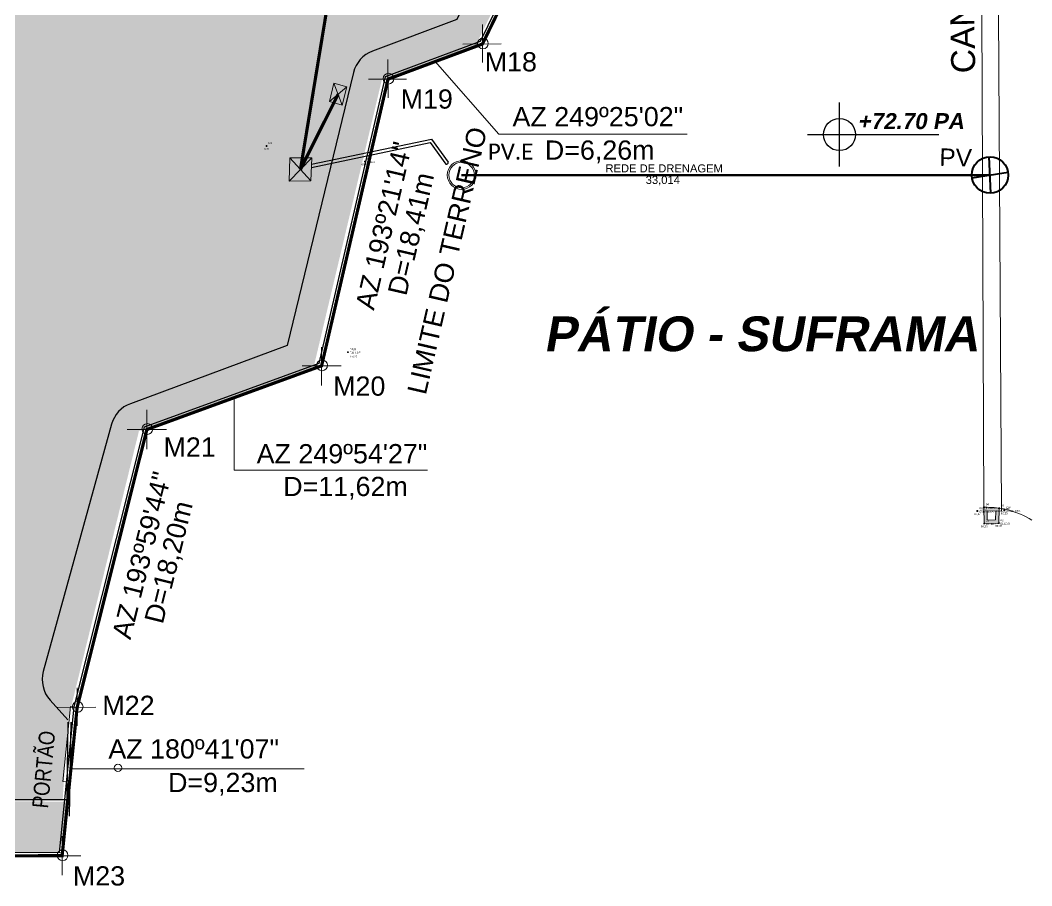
# Model space of a CAD drawing. Header units: metres. Extents: x 1156 to 2335, y -13 to 268.
# Drawn here: x 1375.3 to 1438.5, y 21.3 to 75.3 of the extents above; entities that cross this region are included whole.
import ezdxf
from ezdxf.enums import TextEntityAlignment as Align

# ---------------------------------------------------------------- set-up
doc = ezdxf.new("R2010")
doc.units = ezdxf.units.M
doc.header["$LTSCALE"] = 0.05
doc.linetypes.add('Contínua', pattern=[0])
doc.linetypes.add('Da Camada', pattern=[0])
doc.layers.get('0').update_dxf_attribs({"lineweight": 0})
for name, color, linetype, lineweight in [('#COTAS', 7, 'Continuous', 18), ('01-TOPO_CAIXA', 17, 'Continuous', 5), ('LEGENDA', 7, 'Contínua', 13)]:
    doc.layers.add(name, color=color, linetype=linetype, lineweight=lineweight)
for name, color, linetype in [('$COTA', 4, 'Contínua'), ('$DESCR', 3, 'Contínua'), ('$POINT', 7, 'Contínua'), ('ARQ_RUA', 2, 'Continuous'), ('BLOBO', 7, 'Contínua'), ('CANALETA', 31, 'Continuous'), ('DIV', 1, 'Contínua'), ('HACHURA', 252, 'Continuous'), ('MURO', 7, 'Continuous'), ('Muro azimute', 5, 'Continuous'), ('pé', 40, 'Continuous'), ('sh- grama', 63, 'Continuous')]:
    doc.layers.add(name, color=color, linetype=linetype)
doc.styles.add('DNIT', font='arialbd.ttf', dxfattribs={"oblique": 10, "height": 0.5})
doc.styles.add('Labels', font='romans.shx')
doc.styles.add('Legend', font='calibri.ttf')
doc.styles.add('Padrao', font='arial.ttf')
doc.styles.add('PDF Arial', font='arial.ttf')

# ---------------------------------------------------------------- blocks, each defined once
blk = doc.blocks.new('PS_CRUZETA')
at = {"color": 0}
for p, q in [((-0.5, 0), (0.5, 0)), ((0, 0.5), (0, -0.5))]:
    blk.add_line(p, q, dxfattribs=at)
blk = doc.blocks.new('BLOBO')
blk.add_blockref('PS_CRUZETA', (0, 0))
at = {"color": 7, "linetype": 'Da Camada', "style": 'Padrao'}
blk.add_attdef('0', (1.2, 1.2), '', height=1.2, dxfattribs=at)
at = {"color": 3, "linetype": 'Contínua', "style": 'Padrao'}
blk.add_attdef('1', (1.2, -1), '', height=1.2, dxfattribs=at)
at = {"color": 4, "linetype": 'Contínua', "style": 'Padrao'}
blk.add_attdef('2', text='', height=1.2, dxfattribs=at).set_placement((0, -1.2), align=Align.TOP_CENTER)
blk = doc.blocks.new('CANALETA')
blk.add_blockref('PS_CRUZETA', (0, 0))
at = {"color": 7, "style": 'Padrao'}
blk.add_attdef('0', (1.2, 1.2), '', height=1.2, dxfattribs=at)
at = {"color": 3, "style": 'Padrao'}
blk.add_attdef('1', (1.2, -1), '', height=1.2, dxfattribs=at)
at = {"color": 4, "style": 'Padrao'}
blk.add_attdef('2', text='', height=1.2, dxfattribs=at).set_placement((0, -1.2), align=Align.TOP_CENTER)
blk = doc.blocks.new('MURO')
blk.add_blockref('PS_CRUZETA', (0, 0))
at = {"color": 7, "style": 'Padrao'}
blk.add_attdef('0', (1.2, 1.2), '', height=1.2, dxfattribs=at)
at = {"color": 3, "style": 'Padrao'}
blk.add_attdef('1', (1.2, -1), '', height=1.2, dxfattribs=at)
at = {"color": 4, "style": 'Padrao'}
blk.add_attdef('2', text='', height=1.2, dxfattribs=at).set_placement((0, -1.2), align=Align.TOP_CENTER)
blk = doc.blocks.new('REC')
blk.add_blockref('PS_CRUZETA', (0, 0))
at = {"color": 7, "linetype": 'Da Camada', "style": 'Padrao'}
blk.add_attdef('0', (1.2, 1.2), '', height=1.2, dxfattribs=at)
at = {"color": 3, "linetype": 'Contínua', "style": 'Padrao'}
blk.add_attdef('1', (1.2, -1), '', height=1.2, dxfattribs=at)
at = {"color": 4, "linetype": 'Contínua', "style": 'Padrao'}
blk.add_attdef('2', text='', height=1.2, dxfattribs=at).set_placement((0, -1.2), align=Align.TOP_CENTER)
blk = doc.blocks.new('TALUDE')
blk.add_blockref('PS_CRUZETA', (0, 0))
at = {"color": 7, "linetype": 'Da Camada', "style": 'Padrao'}
blk.add_attdef('0', (1.2, 1.2), '', height=1.2, dxfattribs=at)
at = {"color": 3, "linetype": 'Contínua', "style": 'Padrao'}
blk.add_attdef('1', (1.2, -1), '', height=1.2, dxfattribs=at)
at = {"color": 4, "linetype": 'Contínua', "style": 'Padrao'}
blk.add_attdef('2', text='', height=1.2, dxfattribs=at).set_placement((0, -1.2), align=Align.TOP_CENTER)
blk = doc.blocks.new('A$C9e43eeee')
at = {"layer": 'Muro azimute', "color": 7, "lineweight": 50}
for p, q in [((221.2317180000318, 51.27914576514604), (226.8753957132067, 62.84978618382456)), ((215.3305701718564, 49.08276781535687), (221.2317180000318, 51.27914576514604)), ((211.1823730993565, 31.18391747496071), (215.3305701718564, 49.08276781535687)), ((200.2671603910057, 27.20511090106311), (211.1823730993565, 31.18391747496071)), ((195.9105347849618, 9.856086087440872), (200.2671603910057, 27.20511090106311)), ((194.9728358179927, 0.5900727333778377), (195.9105347849618, 9.856086087440872)), ((134.5614370341427, 0.462692352970862), (194.9728358179927, 0.5900727333778377))]:
    blk.add_line(p, q, dxfattribs=at)
blk = doc.blocks.new('A$C1ef3e068')
at = {"layer": 'Muro azimute', "color": 7, "lineweight": 0}
for p, q in [((225.2866302163557, 56.68457246164462), (225.2877224372342, 54.30079777860647)), ((226.4485164555326, 55.46265601400637), (224.0647417719547, 55.46156379312697)), ((219.3854823881802, 54.48819451239478), (219.3865746090587, 52.10441982881775)), ((220.5473686295127, 53.26627806421857), (218.1635939459366, 53.26518584333962)), ((215.2373133224219, 36.52822174400808), (215.2384055433004, 34.14444706043059)), ((216.460293985544, 35.36745572948666), (214.015396872358, 35.36633550294255)), ((204.3220726073296, 32.61053759796641), (204.3231928338728, 30.1656404866676)), ((205.5450812761164, 31.38864915545355), (203.1001841650859, 31.38752892891125)), ((199.9654470012838, 15.26151278447924), (199.9665392221641, 12.87773810090175)), ((201.1273332404626, 14.03959633630166), (198.7435585568846, 14.03850411542271)), ((199.0277480343166, 5.995499430347536), (199.0288682608598, 3.550602318778601)), ((200.1896342756509, 4.773582982170865), (197.8058595920729, 4.772490761291465))]:
    blk.add_line(p, q, dxfattribs=at)
at = {"layer": 'Muro azimute', "color": 4, "const_width": 0.2}
blk.add_lwpolyline([(222.9501373097089, 110.088014745141), (223.0754650128792, 91.2430871893786), (229.7755680598644, 89.4785599765498), (242.70029953184, 83.48280207728772), (242.2762394168612, 82.71501937602352), (245.08518041936, 81.16302465377103), (240.5905514321357, 71.94439966366119), (230.9308680428148, 67.0327642942757), (225.28719032964, 55.46212387559717), (219.3860425843264, 53.26574595664877), (215.2378455135735, 35.36689561625337), (204.322632804853, 31.388089042221), (199.9660071145699, 14.03906419789161), (199.0283081476023, 4.773050843828969), (73.36817218635088, 4.495088388339013), (41.92536681077434, 4.37731795990527), (4.055474047283951, 4.182972289133204), (44.88913130881974, 212.8593178364454)], dxfattribs=at)
at = {"layer": 'Muro azimute', "color": 7, "lineweight": 0}
for points in [[(222.3366164155523, 54.36393490070259), (226.3069509433699, 49.83863412338178)], [(238.0811259402035, 49.83863412338178), (226.3069509433699, 49.83863412338178)], [(209.7802390747893, 33.37749229846304), (209.7802390747893, 28.85219152114223)], [(221.8603233319882, 28.85219152114223), (209.7802390747893, 28.85219152114223)], [(199.5765727454182, 10.19080991564988), (214.1582034481326, 10.19080991564988)]]:
    blk.add_lwpolyline(points, dxfattribs=at)
for centre, radius in [((225.3177018560373, 55.49266340737586), 0.3362090895053044), ((219.4165540300173, 53.29628545812693), 0.3362090893740796), ((215.2683569585961, 35.39743511692313), 0.3362090892585394), ((204.3531442491685, 31.41862854315923), 0.3362090893366733), ((199.9965186409672, 14.06960372967069), 0.3362090891402693), ((199.0588196739982, 4.803590375539443), 0.3362090897119955)]:
    blk.add_circle(centre, radius, dxfattribs=at)
at = {"layer": 'Muro azimute', "color": 252, "lineweight": 0}
blk.add_blockref('A$C9e43eeee', (4.055472329608165, 4.182978110451131), dxfattribs=at)
at = {"layer": 'Muro azimute', "color": 7, "lineweight": 0, "style": 'PDF Arial'}
for s, rotation, p in [('M18', 0.02625233111385745, (225.428507361692, 53.75076031887556)), ('M19', 0.02625233111385745, (220.1762306741966, 51.42533476814833)), ('AZ 249º25\'02"', 0.02625233111385745, (227.1655957069161, 50.32181867278268)), ('LIMITE DO TERRENO', 76.97787357529364, (221.7430007615285, 33.50090166654172)), ('AZ 193º21\'14"', 76.97787357529364, (218.5042739949304, 38.79070364790277)), ('D=6,26m', 0.02625233111385745, (229.1870898157649, 48.23631579030916)), ('D=18,41m', 76.97787357529364, (220.5246206312031, 39.68342105409738)), ('M20', 0.02625233111385745, (215.9628221975599, 33.49834155030112)), ('M21', 0.02625233111385745, (205.3640976956121, 29.69393494456972)), ('AZ 249º54\'27"', 0.02625233111385745, (211.1819822540047, 29.27485222252471)), ('AZ 193º59\'44"', 75.92981937913163, (203.2923392801249, 18.2244102184959)), ('D=11,62m', 0.02625233111385745, (212.8412681407926, 27.23066362997088)), ('D=18,20m', 75.92981937913163, (205.3113854314297, 19.18799473480885)), ('M22', 0.02625233111385745, (201.5439599496112, 13.56283680593606)), ('AZ 180º41\'07"', 0.02625233111385745, (201.9176971178931, 10.83967951729073)), ('D=9,23m', 0.02625233111385745, (205.6493224885744, 8.745295993058335)), ('M23', 0.02625233111385745, (199.7027446832562, 2.912584485797652))]:
    blk.add_text(s, height=1.2, rotation=rotation, dxfattribs=at).set_placement(p)

msp = doc.modelspace()

# ---------------------------------------------------------------- hatches: boundary and pattern name
at = {"linetype": 'Da Camada'}
h = msp.add_hatch(color=4, dxfattribs=at)
h.paths.add_polyline_path([(1435.67956569089, 44.08633416836727), (1435.671100202769, 44.68327906300891), (1436.207488370386, 44.65013570284117), (1436.193602589042, 44.10199901034701)])
h.paths.add_polyline_path([(1435.482468347265, 43.8802349468844), (1436.388748512861, 43.90785307382811), (1436.412308131806, 44.83786135112513), (1435.468060495793, 44.89620629643667)])
at = {"layer": 'HACHURA'}
h = msp.add_hatch(color=254, dxfattribs=at)
h.dxf.hatch_style = 1
h.paths.add_polyline_path([(1212.195977860513, 134.0107282215482), (1199.32995717525, 84.79336315859305), (1214.30130555315, 84.83600054532431)])
h.paths.add_polyline_path([(1407.008080806368, 85.78568988649036), (1406.986465979796, 103.7259959402963), (1406.983158297278, 106.4258597192922), (1407.008025971882, 85.78568979866591)], flags=16)
edge = h.paths.add_edge_path()
edge.add_line((1183.767151331059, 25.83145774837854), (1183.75122256398, 25.75673621536513))
edge.add_line((1183.75122256398, 25.75673621536513), (1183.741149077204, 25.70948168706915))
edge.add_line((1183.741149077204, 25.70948168706915), (1183.72511879662, 25.63428395620454))
edge.add_line((1183.72511879662, 25.63428395620454), (1183.605304688754, 25.07223833323329))
edge.add_arc((1185.885731002197, 24.90369813629407), 2.286646008683192, 175.7731074927766, 270.2148287075564)
edge.add_line((1185.894304688773, 22.61706820101259), (1205.487123109817, 22.86405244818903))
edge.add_line((1205.487123109817, 22.86405244818903), (1214.30130555315, 84.83600054532431))
edge.add_line((1214.30130555315, 84.83600054532431), (1199.329957175249, 84.79336315859305))
edge.add_line((1199.329957175249, 84.79336315859305), (1189.304608461529, 47.46812756740078))
edge.add_line((1189.304608461529, 47.46812756740078), (1189.231373847798, 47.19546880121393))
edge.add_line((1189.231373847798, 47.19546880121393), (1189.124221126569, 46.79653000333806))
edge.add_line((1189.124221126569, 46.79653000333806), (1189.050838306253, 46.52331945128131))
edge.add_line((1189.050838306253, 46.52331945128131), (1183.767151331059, 25.83145774837854))
edge = h.paths.add_edge_path()
edge.add_line((1313.807770025438, 95.32412090877156), (1313.756030044313, 84.83600054532386))
edge.add_line((1313.756030044313, 84.83600054532386), (1320.405806325155, 84.83600054532431))
edge.add_line((1320.405806325155, 84.83600054532431), (1320.493984514083, 101.0453653739611))
edge.add_line((1320.493984514083, 101.0453653739611), (1380.913090526589, 100.7166882542175))
edge.add_line((1380.913090526589, 100.7166882542175), (1380.826700325871, 84.83600054532431))
edge.add_line((1380.826700325871, 84.83600054532431), (1407.182820353467, 84.83600054532431))
edge.add_line((1407.182820353467, 84.83600054532431), (1407.745763584253, 85.98424896305656))
edge.add_arc((1409.451768116328, 85.14785878112816), 1.899999999970158, 116.92909074290151, 153.8830154241595, ccw=False)
edge.add_line((1408.591281975283, 86.84183741173561), (1417.695672646325, 91.46657225409413))
edge.add_line((1417.695672646325, 91.46657225409413), (1421.032993113978, 98.24976842916399))
edge.add_line((1421.032993113978, 98.24976842916399), (1418.177504260644, 99.81824780081402))
edge.add_line((1418.177504260644, 99.81824780081402), (1418.992629498875, 101.3152604221297))
edge.add_line((1418.992629498875, 101.3152604221297), (1408.220998927653, 106.394174954574))
edge.add_line((1408.220998927653, 106.394174954574), (1402.210778933556, 108.1035964045724))
edge.add_arc((1402.702830760927, 110.0088548047292), 1.967771473567591, 177.2930916832972, 255.5192111753212, ccw=False)
edge.add_line((1400.737254950498, 110.1017865304526), (1400.609681696032, 127.5972104095387))
edge.add_line((1400.609681696032, 127.5972104095387), (1396.910918399795, 134.1696502113165))
edge.add_line((1396.910918399795, 134.1696502113165), (1315.438802073675, 133.9162412891107))
edge.add_line((1315.438802073675, 133.9162412891107), (1315.00145872191, 133.9170955796286))
edge.add_line((1315.00145872191, 133.9170955796286), (1314.510980549973, 133.9104267917197))
edge.add_line((1314.510980549973, 133.9104267917197), (1298.894297668458, 133.8125597349614))
edge.add_line((1298.894297668458, 133.8125597349614), (1249.425744750485, 133.960866511056))
edge.add_line((1249.425744750485, 133.960866511056), (1249.173082516549, 133.9616240007992))
edge.add_line((1249.173082516549, 133.9616240007992), (1247.760952937357, 133.9658578168348))
edge.add_line((1247.760952937357, 133.9658578168348), (1247.527193455181, 133.9665587007995))
edge.add_line((1247.527193455181, 133.9665587007995), (1236.835353481375, 133.9986161776548))
edge.add_line((1236.835353481375, 133.9986161776548), (1236.738452344786, 133.9989067175385))
edge.add_line((1236.738452344786, 133.9989067175385), (1236.44535435595, 133.999785516886))
edge.add_line((1236.44535435595, 133.999785516886), (1236.149733803514, 133.9999189177758))
edge.add_line((1236.149733803514, 133.9999189177758), (1212.196111030107, 134.0107281615225))
edge.add_line((1212.196111030107, 134.0107281615225), (1214.30130555315, 84.83600054532431))
edge.add_line((1214.30130555315, 84.83600054532431), (1225.765120272134, 84.83600054532431))
edge.add_line((1225.765120272134, 84.83600054532431), (1225.819001693541, 95.75818852337457))
edge.add_line((1225.819001693541, 95.75818852337457), (1230.818931593809, 95.7335228308863))
edge.add_line((1230.818931593809, 95.7335228308863), (1230.839650775987, 99.93347172522877))
edge.add_line((1230.839650775987, 99.93347172522877), (1248.80939925993, 99.84482322433965))
edge.add_line((1248.80939925993, 99.84482322433965), (1248.920296419074, 122.3245496863944))
edge.add_line((1248.920296419074, 122.3245496863944), (1284.979791503263, 122.1466605002426))
edge.add_line((1284.979791503263, 122.1466605002426), (1284.868894548254, 99.66693424592509))
edge.add_line((1284.868894548254, 99.66693424592509), (1308.828559193519, 99.5487362447399))
edge.add_line((1308.828559193519, 99.5487362447399), (1308.80784001134, 95.34878735039334))
edge.add_line((1308.80784001134, 95.34878735039334), (1313.807770025438, 95.32412090877156))
h.paths.add_polyline_path([(1228.745275316631, 37.65171221174811), (1229.020465770055, 52.14910058486808), (1256.244278848847, 51.63247060847667), (1255.969088395427, 37.1350822353576)], flags=16)
h.paths.add_polyline_path([(1320.701303851545, 108.7253797752689), (1320.764064152304, 133.6753008401662), (1381.183872999642, 133.5233177791748), (1381.121112698882, 108.5733967142761)], flags=16)
edge = h.paths.add_edge_path()
edge.add_line((1233.026484605381, 29.69987071152869), (1235.64480594914, 25.68703387058))
edge.add_line((1235.64480594914, 25.68703387058), (1265.617985048014, 25.56627899449146))
edge.add_line((1265.617985048014, 25.56627899449146), (1263.384337909028, 28.97198284678931))
edge.add_line((1263.384337909028, 28.97198284678931), (1263.40133109114, 29.12588810701451))
edge.add_line((1263.40133109114, 29.12588810701451), (1263.442485379093, 29.29109715580822))
edge.add_line((1263.442485379093, 29.29109715580822), (1263.534374119408, 29.42871140384628))
edge.add_line((1263.534374119408, 29.42871140384628), (1263.729782814007, 29.57388820012617))
edge.add_line((1263.729782814007, 29.57388820012617), (1266.754964820123, 29.56331269756689))
edge.add_line((1266.754964820123, 29.56331269756689), (1269.557553198193, 25.55040740268456))
edge.add_line((1269.557553198193, 25.55040740268456), (1280.640587741831, 25.5057564679743))
edge.add_line((1280.640587741831, 25.5057564679743), (1285.787498000465, 25.4850207792953))
edge.add_line((1285.787498000465, 25.4850207792953), (1307.302450630883, 25.28199314558529))
edge.add_line((1307.302450630883, 25.28199314558529), (1307.235653104142, 25.398611216148))
edge.add_line((1307.235653104142, 25.398611216148), (1305.109130180316, 28.63070255239987))
edge.add_arc((1305.526829995668, 28.90552406584773), 0.4999999999993107, 89.7692668253253, 213.3425265701115, ccw=False)
edge.add_line((1305.528843517022, 29.40552001156235), (1307.92924423776, 29.39584936265843))
edge.add_arc((1307.927230721224, 28.89585461317994), 0.4999988037534622, 38.64973616694232, 89.76926682538118, ccw=False)
edge.add_line((1308.317719093579, 29.20813275011929), (1310.991589173086, 25.38347943473415))
edge.add_line((1310.991589173086, 25.38347943473415), (1351.233189040537, 25.22135551089028))
edge.add_line((1351.233189040537, 25.22135551089028), (1347.726137142824, 28.36167702455819))
edge.add_line((1347.726137142824, 28.36167702455819), (1347.485584879882, 28.58707272284406))
edge.add_line((1347.485584879882, 28.58707272284406), (1347.587967512135, 29.05994531870707))
edge.add_line((1347.587967512135, 29.05994531870707), (1347.793882606016, 29.22242000451812))
edge.add_line((1347.793882606016, 29.22242000451812), (1348.059678065791, 29.23416924287509))
edge.add_line((1348.059678065791, 29.23416924287509), (1352.153402761858, 29.18554331097735))
edge.add_line((1352.153402761858, 29.18554331097735), (1354.874385472453, 26.81782104832533))
edge.add_line((1354.874385472453, 26.81782104832533), (1370.318253214566, 26.6444664535176))
edge.add_line((1370.318253214566, 26.6444664535176), (1373.815590568753, 26.63037376467779))
edge.add_line((1373.815590568753, 26.63037376467779), (1377.912332936328, 26.61386574454687))
edge.add_line((1377.912332936328, 26.61386574454687), (1378.242833606573, 31.61871682491634))
edge.add_line((1378.242833606573, 31.61871682491634), (1377.123711850773, 32.85871384216048))
edge.add_arc((1378.534202163913, 34.13170915894291), 1.900000000003204, 164.5560199166582, 222.0668745643035, ccw=False)
edge.add_line((1376.702808731756, 34.63767170366842), (1380.971741828911, 50.08959817120117))
edge.add_arc((1382.803135261065, 49.58363562647525), 1.900000000000906, 110.3274248843949, 164.5560199166259, ccw=False)
edge.add_line((1382.143104641525, 51.36530887970471), (1391.937866822536, 54.99383220116957))
edge.add_line((1391.937866822536, 54.99383220116957), (1396.084279357152, 72.04739694625837))
edge.add_arc((1397.930491349947, 71.59850800937737), 1.899999999997952, 110.58273320126469, 166.3342500322979, ccw=False)
edge.add_line((1397.262528225467, 73.37722250707716), (1402.535882122051, 75.35753241617763))
edge.add_line((1402.535882122051, 75.35753241617763), (1407.182820353467, 84.83600054532431))
edge.add_line((1407.182820353467, 84.83600054532431), (1380.82670032587, 84.83600054532431))
edge.add_line((1380.82670032587, 84.83600054532431), (1380.777365698096, 75.76705741985566))
edge.add_line((1380.777365698096, 75.76705741985566), (1320.358259685588, 76.09573453959925))
edge.add_line((1320.358259685588, 76.09573453959925), (1320.405806325156, 84.83600054532431))
edge.add_line((1320.405806325156, 84.83600054532431), (1313.756030044315, 84.83600054532431))
edge.add_line((1313.756030044315, 84.83600054532431), (1313.743491232994, 82.294280206541))
edge.add_line((1313.743491232994, 82.294280206541), (1308.733561355132, 82.31899523099824))
edge.add_line((1308.733561355132, 82.31899523099824), (1308.720326132329, 77.60900321095338))
edge.add_line((1308.720326132329, 77.60900321095338), (1230.731417714797, 77.99373869144634))
edge.add_line((1230.731417714797, 77.99373869144634), (1230.754634673278, 82.70368146951355))
edge.add_line((1230.754634673278, 82.70368146951355), (1225.754722779877, 82.72834707317057))
edge.add_line((1225.754722779877, 82.72834707317057), (1225.765120272133, 84.83600054532431))
edge.add_line((1225.765120272133, 84.83600054532431), (1214.30130555315, 84.83600054532431))
edge.add_line((1214.30130555315, 84.83600054532431), (1205.487123109817, 22.86405244818903))
edge.add_line((1205.487123109817, 22.86405244818903), (1211.934348003038, 29.77998375960457))
edge.add_line((1211.934348003038, 29.77998375960457), (1233.026484605381, 29.69987071152869))
at = {"layer": 'sh- grama'}
h = msp.add_hatch(color=63, dxfattribs=at)
edge = h.paths.add_edge_path()
edge.add_line((1393.559670947725, 140.1318690047672), (1400.611708424357, 127.6008990337542))
edge.add_line((1400.611708424357, 127.6008990337542), (1400.738402321041, 109.9444294022917))
edge.add_arc((1402.638358759446, 109.957345254396), 1.900000338703476, 180.3894891484446, 254.1232313835997)
edge.add_line((1402.118577102092, 108.1298255374707), (1408.228897591403, 106.3919335932399))
edge.add_line((1408.228897591403, 106.3919335932399), (1418.992647754408, 101.3152603995239))
edge.add_line((1418.992647754408, 101.3152603995239), (1418.177522516177, 99.81824777820871))
edge.add_line((1418.177522516177, 99.81824777820871), (1421.033011369512, 98.2497684065587))
edge.add_line((1421.033011369512, 98.2497684065587), (1417.695690901859, 91.46657223148802))
edge.add_line((1417.695690901859, 91.46657223148802), (1408.415783559479, 86.75268061909708))
edge.add_arc((1409.578000514073, 85.0630286059344), 2.05077355530294, 124.5219036161209, 153.3072296978143)
edge.add_line((1407.745781839787, 85.98424894045233), (1402.535900377584, 75.35753239357211))
edge.add_line((1402.535900377584, 75.35753239357211), (1397.297702434921, 73.39042464865008))
edge.add_arc((1397.931912335216, 71.5977656641158), 1.901538438334441, 109.4828462876583, 166.3225017663284)
edge.add_line((1396.084297612686, 72.04739692365334), (1391.937885078069, 54.99383217856351))
edge.add_line((1391.937885078069, 54.99383217856351), (1382.143122897058, 51.36530885709917))
edge.add_arc((1382.803153516597, 49.58363560387103), 1.899999999999176, 110.3274248843702, 164.5560199166348)
edge.add_line((1380.971760084444, 50.08959814859621), (1376.702826987289, 34.63767168106284))
edge.add_arc((1378.534220419441, 34.13170913633673), 1.899999999998982, 164.5560199166041, 222.0668745643673)
edge.add_line((1377.123730106306, 32.85871381955556), (1378.242851862106, 31.61871680231066))
edge.add_line((1378.242851862106, 31.61871680231066), (1382.679687839428, 49.66019409556296))
edge.add_line((1382.679687839428, 49.66019409556296), (1393.595735534175, 53.65329942013824))
edge.add_line((1393.595735534175, 53.65329942013824), (1397.848281364337, 71.56762870122651))
edge.add_line((1397.848281364337, 71.56762870122651), (1403.731373186661, 73.77691434000062))
edge.add_line((1403.731373186661, 73.77691434000062), (1409.353419996443, 85.13118932814385))
edge.add_line((1409.353419996443, 85.13118932814385), (1419.064025037609, 90.18583579372469))
edge.add_line((1419.064025037609, 90.18583579372469), (1423.441818455869, 99.09440662732896))
edge.add_line((1423.441818455869, 99.09440662732896), (1420.751445019992, 100.5721904510272))
edge.add_line((1420.751445019992, 100.5721904510272), (1421.165247816637, 101.3321571165878))
edge.add_line((1421.165247816637, 101.3321571165878), (1408.496934671073, 107.256558139671))
edge.add_line((1408.496934671073, 107.256558139671), (1401.646494182095, 109.0125763556027))
edge.add_line((1401.646494182095, 109.0125763556027), (1401.5414523406, 127.9877992355355))
edge.add_line((1401.5414523406, 127.9877992355355), (1394.440369146645, 140.6059199644686))
edge.add_line((1394.440369146645, 140.6059199644686), (1393.559670947725, 140.1318690047672))
h = msp.add_hatch(color=63, dxfattribs=at)
edge = h.paths.add_edge_path()
edge.add_line((1232.754432599154, 29.60240694339134), (1212.157041377757, 29.68538897931352))
edge.add_arc((1212.155429885086, 29.2853922254624), 0.4000000000000702, 89.7691700536764, 137.0088045831911)
edge.add_line((1211.862846487099, 29.55814661171985), (1207.898089338359, 25.30515499282335))
edge.add_line((1207.898089338359, 25.30515499282335), (1220.913107937063, 23.93378622984341))
edge.add_line((1220.913107937063, 23.93378622984341), (1377.697831482901, 23.33623516624088))
edge.add_line((1377.697831482901, 23.33623516624088), (1378.145200004366, 25.61586062639977))
edge.add_line((1378.145200004366, 25.61586062639977), (1378.156194788567, 26.51657907065547))
edge.add_line((1378.156194788567, 26.51657907065547), (1354.964314694915, 26.61003186536385))
edge.add_line((1354.964314694915, 26.61003186536385), (1352.242435782092, 29.0214834137341))
edge.add_arc((1351.977181958044, 28.72208333219039), 0.4000000000002421, 48.46062740962152, 89.76917005364392)
edge.add_line((1351.978793450715, 29.12208008604165), (1348.063316286787, 29.1378546209416))
edge.add_arc((1348.061704794116, 28.73785786709061), 0.3999999999999397, 89.76917005364376, 228.1577621708984)
edge.add_line((1347.794872055743, 28.43986409243705), (1351.497983691911, 25.12398469351494))
edge.add_line((1351.497983691911, 25.12398469351494), (1310.941351745294, 25.2873778073758))
edge.add_line((1310.941351745294, 25.2873778073758), (1308.257137288363, 29.128658679643))
edge.add_arc((1307.929256872623, 28.89954204346387), 0.3999999999997223, 34.94512216523637, 89.76917005367622)
edge.add_line((1307.930868365294, 29.29953879731465), (1305.530468216667, 29.30920944391346))
edge.add_arc((1305.528856723996, 28.90921269006243), 0.3999999999999859, 89.76917005364378, 213.3425265700503)
edge.add_line((1305.194696871713, 28.68935547930421), (1307.423670581869, 25.30154971592133))
edge.add_line((1307.423670581869, 25.30154971592133), (1269.507315770409, 25.45430577532618))
edge.add_line((1269.507315770409, 25.45430577532618), (1266.823101312717, 29.29558664763813))
edge.add_arc((1266.495220897006, 29.06647001141691), 0.3999999999999782, 34.94512217256688, 89.76917005364378)
edge.add_line((1266.496832389677, 29.46646676526792), (1263.912800160536, 29.47687722225044))
edge.add_arc((1263.911188667865, 29.07688046839953), 0.3999999999998696, 89.76917005361115, 213.3425265700839)
edge.add_line((1263.577028815582, 28.85702325764117), (1265.806002525738, 25.46921749425829))
edge.add_line((1265.806002525738, 25.46921749425829), (1235.592602447624, 25.59094016406937))
edge.add_line((1235.592602447624, 25.59094016406937), (1233.087588096341, 29.42134182841687))
edge.add_arc((1232.752821106483, 29.20241018954043), 0.3999999999998714, 33.18397013226264, 89.76917005364372)

# ---------------------------------------------------------------- linework, layer by layer
at = {"linetype": 'Da Camada', "lineweight": 40}
for p, q in [((1435.905681755448, 64.50183257033694, -80.934), (1435.795473190428, 66.7790939727949, -80.934)), ((1434.724195205893, 65.46502284465004, -80.934), (1436.976959740011, 65.8159036984818, -80.934))]:
    msp.add_line(p, q, dxfattribs=at)
at = {"color": 4, "linetype": 'Da Camada'}
for points in [[(1435.468350297826, 44.90317813252676), (1435.245707793215, 96.52363396754134)], [(1436.245679442359, 96.53116395083833), (1436.563853407798, 44.64627051299084)]]:
    msp.add_lwpolyline(points, dxfattribs=at)
at = {"color": 5, "linetype": 'Da Camada', "lineweight": 70}
msp.add_lwpolyline([(1402.836546741305, 65.64046327156592), (1435.850577472938, 65.64046327156592)], dxfattribs=at)
at = {"color": 3, "linetype": 'Da Camada'}
for points in [[(1435.482468347265, 43.8802349468844), (1436.388748512861, 43.90785307382811), (1436.412308131806, 44.83786135112513), (1435.468060495793, 44.89620629643667), (1435.482468347265, 43.8802349468844)], [(1435.67956569089, 44.08633416836727), (1435.671100202769, 44.68327906300891), (1436.207488370386, 44.65013570284117), (1436.193602589042, 44.10199901034701), (1435.67956569089, 44.08633416836727)]]:
    msp.add_lwpolyline(points, dxfattribs=at)
at = {"color": 2}
for points, elevation in [([(1378.41090356759, 32.45890254845489), (1377.917543713989, 27.77468594481815), (1378.146075193824, 27.75061612335611), (1378.639435047425, 32.4348327288555)], 0.01099999999999568), ([(1378.152398404719, 27.81337161494065), (1377.697451835814, 23.3324959328549), (1377.926079677734, 23.30935932641495), (1378.381026246639, 27.7902350085007)], -14.355)]:
    msp.add_lwpolyline(points, close=True, dxfattribs=dict(at, elevation=elevation))
at = {"color": 4, "linetype": 'Continuous'}
for radius in [0.89669114470151, 0.89669114470151, 0.79669114470151, 0.79669114470151]:
    msp.add_circle((1402.836546741305, 65.64046327156592, -80.934), radius, dxfattribs=at)
at = {"linetype": 'Da Camada', "lineweight": 40}
msp.add_circle((1435.850577472938, 65.64046327156592, -80.934), 1.139963312883854, dxfattribs=at)
at = {"color": 2, "linetype": 'Da Camada'}
msp.add_circle((1381.370337746451, 28.62445205023158, -80.934), 0.2297236750992485, dxfattribs=at)
at = {"color": 5, "linetype": 'Da Camada'}
msp.add_arc((1435.602440600192, 39.40102992338706, -80.934), 5.496819206320672, 58.7280976419357, 91.40084285994189, dxfattribs=at)
at = {"layer": '01-TOPO_CAIXA', "color": 6, "linetype": 'Continuous', "ltscale": 0.4000000059604645}
for points in [[(1394.57842294429, 70.22853831147421), (1395.380522944291, 69.99933831153083), (1395.664322944296, 71.14513831158746), (1394.862222944295, 71.37433831153083), (1394.57842294429, 70.22853831147421)], [(1394.57842294429, 70.22853831147421), (1395.380522944291, 69.99933831153083), (1395.664322944296, 71.14513831158746), (1394.862222944295, 71.37433831153083), (1394.57842294429, 70.22853831147421)], [(1394.57842294429, 70.22853831147421), (1395.664322944296, 71.14513831158746)], [(1394.57842294429, 70.22853831147421), (1395.664322944296, 71.14513831158746)], [(1394.862222944295, 71.37433831153083), (1395.380522944291, 69.99933831153083)], [(1394.862222944295, 71.37433831153083), (1395.380522944291, 69.99933831153083)], [(1393.476822944296, 66.71683831086028), (1393.421722944298, 65.27143831124175), (1392.057722944297, 65.26813831125963), (1392.112822944294, 66.71353831087816), (1393.476822944296, 66.71683831086028)], [(1392.057722944297, 65.26813831125963), (1393.476822944296, 66.71683831086028)], [(1393.476822944296, 66.71683831086028), (1393.421722944298, 65.27143831124175), (1392.057722944297, 65.26813831125963), (1392.112822944294, 66.71353831087816), (1393.476822944296, 66.71683831086028)], [(1392.057722944297, 65.26813831125963), (1393.476822944296, 66.71683831086028)], [(1392.112822944294, 66.71353831087816), (1393.421722944298, 65.27143831124175)], [(1392.112822944294, 66.71353831087816), (1393.421722944298, 65.27143831124175)]]:
    msp.add_lwpolyline(points, dxfattribs=at)
at = {"layer": 'ARQ_RUA'}
msp.add_line((1378.157415406703, 26.61657496397564), (1355.002412966852, 26.70987915840686), dxfattribs=at)
at = {"layer": 'ARQ_RUA', "elevation": 1.36860923172681}
msp.add_lwpolyline([(1393.559670947725, 140.1318690047672), (1400.611708424357, 127.6008990337542), (1400.73840746968, 109.9437118713364, 0.3331991472202022), (1402.118577102092, 108.1298255374707), (1408.221017183186, 106.3941749319684), (1418.992647754408, 101.3152603995239), (1418.177522516177, 99.81824777820871), (1421.033011369512, 98.2497684065587), (1417.695690901859, 91.46657223148802), (1408.591300230817, 86.84183738913029, 0.16265397471514), (1407.745781839787, 85.98424894045233), (1402.535900377584, 75.35753239357211), (1397.262546481001, 73.37722248447186, 0.2481767017898029), (1396.084297612686, 72.04739692365334), (1391.937885078069, 54.99383217856351), (1382.143122897058, 51.36530885709917, 0.2411339360085654), (1380.971760084444, 50.08959814859621), (1376.702826987289, 34.63767168106284, 0.2563417893826386), (1377.123730106306, 32.85871381955548), (1378.242851862106, 31.61871680231066)], format="xyb", dxfattribs=at)
for points in [[(1378.241090256243, 31.47141439709102), (1378.145200004366, 25.61586062639915)], [(1378.347130235561, 25.61344572028412), (1378.441075955743, 31.46902274584703)]]:
    msp.add_lwpolyline(points, dxfattribs=at)
at = {"layer": 'LEGENDA', "color": 4, "ltscale": 0.4, "const_width": 0.2, "flags": 128}
for points, elevation in [([(1397.982213496896, 97.6459920177387), (1392.767272944296, 65.99248831105996)], -1.335999999999999), ([(1395.121372944293, 70.68683831153083), (1392.767272944296, 65.99248831105996)], -80.934)]:
    msp.add_lwpolyline(points, dxfattribs=dict(at, elevation=elevation))
at = {"layer": 'Muro azimute'}
for points in [[(1409.632322944289, 85.5442383116262), (1403.994322944312, 73.98523831126857), (1398.067322944287, 71.77923831103016), (1393.9193229443, 53.88123831098545), (1383.0063229443, 49.90323831086624), (1378.620322944301, 32.43723831085134), (1377.699322944299, 23.33623831105996), (1317.468322944299, 23.20923831073213)], [(1317.468744653127, 23.00923875478674), (1377.880143436978, 23.13661913519371), (1378.817842403947, 32.40263248925675), (1383.174468009991, 49.75165730287898), (1394.089680718341, 53.73046387677658), (1398.237877790841, 71.62931421717275), (1404.139025619017, 73.82569216696191), (1409.782703332191, 85.39633258564044)]]:
    msp.add_lwpolyline(points, dxfattribs=at)
at = {"layer": 'pé', "color": 0, "ltscale": 0.4}
for points in [[(1426.44219170554, 66.1690973093884), (1426.44219170554, 70.1690973093884)], [(1426.44219170554, 66.1690973093884), (1426.44219170554, 70.1690973093884)], [(1424.44219170554, 68.1690973093884), (1432.651149415378, 68.1690973093884)], [(1424.44219170554, 68.1690973093884), (1432.651149415378, 68.1690973093884)]]:
    msp.add_lwpolyline(points, dxfattribs=at)
at = {"layer": 'pé', "color": 4, "ltscale": 0.4}
for points in [[(1393.454168802909, 66.1225679585861), (1400.872052982271, 67.66771067438293), (1401.843870995853, 66.32978367564846)], [(1393.454168802909, 66.1225679585861), (1400.872052982271, 67.66771067438293), (1401.843870995853, 66.32978367564846)], [(1393.462018969727, 66.32849594896305), (1400.957870637819, 67.88987926339377), (1402.005688360248, 66.44732150008548)], [(1393.462018969727, 66.32849594896305), (1400.957870637819, 67.88987926339377), (1402.005688360248, 66.44732150008548)]]:
    msp.add_lwpolyline(points, dxfattribs=at)
at = {"layer": 'pé', "color": 0, "ltscale": 0.4}
msp.add_circle((1426.44219170554, 68.1690973093884, -80.934), 1, dxfattribs=at)
msp.add_circle((1426.44219170554, 68.1690973093884, -80.934), 1, dxfattribs=at)
at = {"layer": 'pé', "color": 4, "ltscale": 0.4}
msp.add_arc((1401.901787291568, 66.42020680142213, -80.934), 0.1073808137953333, 237.3603109136263, 14.62607414463334, dxfattribs=at)
msp.add_arc((1401.901787291568, 66.42020680142213, -80.934), 0.1073808137953333, 237.3603109136263, 14.62607414463334, dxfattribs=at)

# ---------------------------------------------------------------- block references
at = {"color": 3, "linetype": 'Da Camada'}
ref = msp.add_blockref('TALUDE', (1395.734247282056, 54.58248639238644, -80.934), dxfattribs=dict(at, xscale=0.1, yscale=0.1, zscale=0.1))
ref.add_attrib('0', 'TA34', (1395.854247282051, 54.70248639156688, -80.934), dxfattribs={"layer": '$POINT', "color": 7, "linetype": 'Da Camada', "height": 0.12, "style": 'Padrao'})
ref.add_attrib('1', 'TALUDE', (1395.854247282051, 54.48248639275897, -80.934), dxfattribs={"layer": '$DESCR', "color": 3, "linetype": 'Contínua', "height": 0.12, "style": 'Padrao'})
ref.add_attrib('2', '68,26', dxfattribs={"layer": '$COTA', "color": 4, "linetype": 'Contínua', "height": 0.12, "style": 'Padrao'}).set_placement((1396.104778780161, 54.37192966362107, -80.934), align=Align.TOP_CENTER)
at = {"layer": 'BLOBO', "linetype": 'Contínua'}
ref = msp.add_blockref('BLOBO', (1435.468060495793, 44.89620629643667, -80.934), dxfattribs=dict(at, xscale=0.1, yscale=0.1, zscale=0.1))
ref.add_attrib('0', '04', (1435.588060495789, 45.01620629561711, -80.934), dxfattribs={"layer": '$POINT', "color": 7, "linetype": 'Da Camada', "height": 0.12, "style": 'Padrao'})
ref.add_attrib('1', 'BLOBO', (1435.588060495789, 44.7962062968092, -80.934), dxfattribs={"layer": '$DESCR', "color": 3, "linetype": 'Contínua', "height": 0.12, "style": 'Padrao'})
ref.add_attrib('2', '60,36', dxfattribs={"layer": '$COTA', "color": 4, "linetype": 'Contínua', "height": 0.12, "style": 'Padrao'}).set_placement((1435.468060495793, 44.77620629725624, -80.934), align=Align.TOP_CENTER)
ref = msp.add_blockref('BLOBO', (1436.412308131806, 44.83786135112513, -80.934), dxfattribs=dict(at, xscale=0.1, yscale=0.1, zscale=0.1))
ref.add_attrib('0', '01', (1436.532308131802, 44.95786135030556, -80.934), dxfattribs={"layer": '$POINT', "color": 7, "linetype": 'Da Camada', "height": 0.12, "style": 'Padrao'})
ref.add_attrib('1', 'BLOBO', (1436.532308131802, 44.73786135149766, -80.934), dxfattribs={"layer": '$DESCR', "color": 3, "linetype": 'Contínua', "height": 0.12, "style": 'Padrao'})
ref.add_attrib('2', '60,36', dxfattribs={"layer": '$COTA', "color": 4, "linetype": 'Contínua', "height": 0.12, "style": 'Padrao'}).set_placement((1436.412308131806, 44.71786135194469, -80.934), align=Align.TOP_CENTER)
ref = msp.add_blockref('BLOBO', (1435.482468347265, 43.8802349468844, -80.934), dxfattribs=dict(at, xscale=0.1, yscale=0.1, zscale=0.1))
ref.add_attrib('0', '03', (1435.60246834726, 44.00023494606484, -80.934), dxfattribs={"layer": '$POINT', "color": 7, "linetype": 'Da Camada', "height": 0.12, "style": 'Padrao'})
ref.add_attrib('1', 'BLOBO', (1435.60246834726, 43.78023494725693, -80.934), dxfattribs={"layer": '$DESCR', "color": 3, "linetype": 'Contínua', "height": 0.12, "style": 'Padrao'})
ref.add_attrib('2', '60,36', dxfattribs={"layer": '$COTA', "color": 4, "linetype": 'Contínua', "height": 0.12, "style": 'Padrao'}).set_placement((1435.482468347265, 43.76023494770396, -80.934), align=Align.TOP_CENTER)
ref = msp.add_blockref('BLOBO', (1436.388748512861, 43.90785307382811, -80.934), dxfattribs=dict(at, xscale=0.1, yscale=0.1, zscale=0.1))
ref.add_attrib('0', '02', (1436.508748512857, 44.02785307300854, -80.934), dxfattribs={"layer": '$POINT', "color": 7, "linetype": 'Da Camada', "height": 0.12, "style": 'Padrao'})
ref.add_attrib('1', 'BLOBO', (1436.508748512857, 43.80785307420064, -80.934), dxfattribs={"layer": '$DESCR', "color": 3, "linetype": 'Contínua', "height": 0.12, "style": 'Padrao'})
ref.add_attrib('2', '60,37', dxfattribs={"layer": '$COTA', "color": 4, "linetype": 'Contínua', "height": 0.12, "style": 'Padrao'}).set_placement((1436.388748512861, 43.78785307464767, -80.934), align=Align.TOP_CENTER)
at = {"layer": 'CANALETA', "linetype": 'Contínua'}
ref = msp.add_blockref('CANALETA', (1435.050968530671, 44.66297046972085, -80.934), dxfattribs=dict(at, xscale=0.1, yscale=0.1, zscale=0.1))
ref.add_attrib('0', 'CA3', (1435.170968530666, 44.78297046890128, -80.934), dxfattribs={"layer": '$POINT', "color": 7, "linetype": 'Da Camada', "height": 0.12, "style": 'Padrao'})
ref.add_attrib('1', 'CANALETA', (1435.170968530666, 44.56297047009338, -80.934), dxfattribs={"layer": '$DESCR', "color": 3, "linetype": 'Contínua', "height": 0.12, "style": 'Padrao'})
ref.add_attrib('2', '60,17', dxfattribs={"layer": '$COTA', "color": 4, "linetype": 'Contínua', "height": 0.12, "style": 'Padrao'}).set_placement((1435.050968530671, 44.54297047054041, -80.934), align=Align.TOP_CENTER)
ref = msp.add_blockref('CANALETA', (1436.738417803102, 44.69656650481392, -80.934), dxfattribs=dict(at, xscale=0.1, yscale=0.1, zscale=0.1))
ref.add_attrib('0', 'CA4', (1436.858417803097, 44.81656650399435, -80.934), dxfattribs={"layer": '$POINT', "color": 7, "linetype": 'Da Camada', "height": 0.12, "style": 'Padrao'})
ref.add_attrib('1', 'CANALETA', (1436.858417803097, 44.59656650518644, -80.934), dxfattribs={"layer": '$DESCR', "color": 3, "linetype": 'Contínua', "height": 0.12, "style": 'Padrao'})
ref.add_attrib('2', '60,23', dxfattribs={"layer": '$COTA', "color": 4, "linetype": 'Contínua', "height": 0.12, "style": 'Padrao'}).set_placement((1436.738417803102, 44.57656650563348, -80.934), align=Align.TOP_CENTER)
at = {"layer": 'DIV', "linetype": 'Contínua'}
ref = msp.add_blockref('REC', (1390.646435837636, 67.45875479785371, -80.934), dxfattribs=dict(at, xscale=0.1, yscale=0.1, zscale=0.1))
ref.add_attrib('0', 'M6', (1390.766435837631, 67.57875479703415, -80.934), dxfattribs={"layer": '$POINT', "color": 7, "linetype": 'Da Camada', "height": 0.12, "style": 'Padrao'})
ref.add_attrib('2', '0,00', dxfattribs={"layer": '$COTA', "color": 4, "linetype": 'Contínua', "height": 0.12, "style": 'Padrao'}).set_placement((1390.646435837636, 67.33875479867328, -80.934), align=Align.TOP_CENTER)
at = {"layer": 'MURO', "linetype": 'Contínua'}
ref = msp.add_blockref('MURO', (1396.799303215633, 66.48646495250631, -80.934), dxfattribs=dict(at, xscale=0.1, yscale=0.1, zscale=0.1))
ref.add_attrib('0', 'M4', (1396.919303215629, 66.60646495168675, -80.934), dxfattribs={"layer": '$POINT', "color": 7, "linetype": 'Da Camada', "height": 0.12, "style": 'Padrao'})
ref.add_attrib('1', 'MURO', (1396.919303215629, 66.38646495287884, -80.934), dxfattribs={"layer": '$DESCR', "color": 3, "linetype": 'Contínua', "height": 0.12, "style": 'Padrao'})
ref.add_attrib('2', '68,49', dxfattribs={"layer": '$COTA', "color": 4, "linetype": 'Contínua', "height": 0.12, "style": 'Padrao'}).set_placement((1396.799303215633, 66.36646495332587, -80.934), align=Align.TOP_CENTER)
at = {"layer": 'Muro azimute', "color": 252, "lineweight": 0}
msp.add_blockref('A$C1ef3e068', (1178.85183567701, 18.3635682607397), dxfattribs=at)

# ---------------------------------------------------------------- texts
at = {"layer": '#COTAS', "color": 4, "linetype": 'Da Camada', "style": 'Padrao'}
msp.add_text('CANALETÃO', height=1.5, rotation=91.20640033901888, dxfattribs=at).set_placement((1434.934851018999, 72.01208697950113, -80.934))
at = {"linetype": 'Da Camada', "style": 'Padrao'}
for s, height, rotation, p in [('PV', 1.091334507634565, 358.5469352669178, (1432.672800212687, 66.22099196483958, -80.934)), ('REDE DE DRENAGEM', 0.5, -0.06317478853483904, (1411.823353797659, 65.81314127092827, -80.934)), ('33,014', 0.5, -0.06317478853483904, (1414.336289740222, 65.08711265345681, -80.934))]:
    msp.add_text(s, height=height, rotation=rotation, dxfattribs=at).set_placement(p)
at = {"insert": (1375.998883498887, 26.16263884624112, -80.934), "char_height": 1, "attachment_point": 1, "rotation": 84.57295019775299, "style": 'Labels'}
msp.add_mtext_dynamic_manual_height_columns('{\\fArial Narrow|b0|i0|c0|p34;PORTÃO}', width=22.5808777291968, gutter_width=12.5, heights=[0], dxfattribs=at)
at = {"layer": 'pé', "color": 0, "linetype": 'Continuous', "ltscale": 0.4, "style": 'DNIT', "oblique": 10}
for s, height, p in [('+72.70 PA', 1, (1427.574111320511, 68.50769689997304, -80.934)), ('+72.70 PA', 1, (1427.574111320511, 68.50769689997304, -80.934)), ('PÁTIO - SUFRAMA', 2.172, (1407.971660186183, 54.64054753576983, -80.934))]:
    msp.add_text(s, height=height, dxfattribs=at).set_placement(p)
at = {"layer": 'pé', "color": 0, "linetype": 'Continuous', "ltscale": 0.4, "style": 'Legend'}
msp.add_text('PV.E', height=1, dxfattribs=at).set_placement((1404.474498533873, 66.60501913671959, -80.934))
msp.add_text('PV.E', height=1, dxfattribs=at).set_placement((1404.474498533873, 66.60501913671959, -80.934))

doc.saveas('drawing.dxf')
